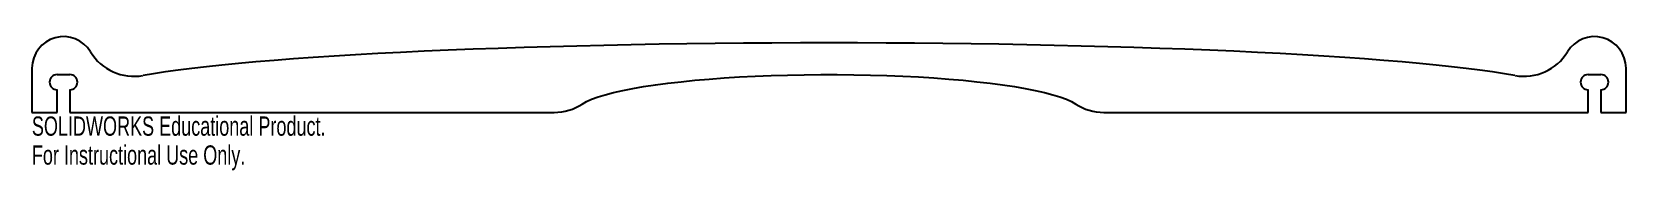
# Model space of a CAD drawing. Header units: inches. Extents: x -7.9 to 7.9, y -0.6 to 0.7.
import ezdxf

# ---------------------------------------------------------------- set-up
doc = ezdxf.new("R2010")
doc.units = ezdxf.units.IN
doc.header["$MEASUREMENT"] = 0
doc.styles.add('SLDTEXTSTYLE0', font='TXT', dxfattribs={"width": 0.7})

msp = doc.modelspace()

# ---------------------------------------------------------------- linework, layer by layer
at = {"color": 7, "linetype": 'Continuous', "lineweight": 25}
for p, q in [((-7.875, 0.438), (-7.875, 0)), ((-7.625, 0.375), (-7.5, 0.375)), ((7.5, 0.375), (7.625, 0.375)), ((7.875, 0), (7.875, 0.438)), ((-7.625, 0), (-7.625, 0.225)), ((-7.5, 0.225), (-7.5, 0)), ((7.5, 0), (7.5, 0.225)), ((7.625, 0.225), (7.625, 0)), ((-7.875, 0), (-7.625, 0)), ((-7.5, 0), (-2.714, 0)), ((2.714, 0), (7.5, 0)), ((7.625, 0), (7.875, 0))]:
    msp.add_line(p, q, dxfattribs=at)
at = {"color": 7, "linetype": 'Continuous', "lineweight": 25, "flags": 128}
for points in [[(6.777, 0.365), (6.672, 0.383), (6.556, 0.401), (6.431, 0.418), (6.296, 0.435), (6.151, 0.452), (5.997, 0.469), (5.833, 0.484), (5.661, 0.5), (5.481, 0.515), (5.292, 0.529), (5.095, 0.543), (4.89, 0.557), (4.678, 0.57), (4.458, 0.582), (4.232, 0.593), (4, 0.605), (3.761, 0.615), (3.517, 0.625), (3.267, 0.634), (3.013, 0.642), (2.754, 0.65), (2.49, 0.657), (2.223, 0.663), (1.953, 0.669), (1.679, 0.674), (1.403, 0.678), (1.125, 0.681), (0.845, 0.684), (0.564, 0.686), (0.282, 0.687), (0, 0.688), (-0.282, 0.687), (-0.564, 0.686), (-0.845, 0.684), (-1.125, 0.681), (-1.403, 0.678), (-1.679, 0.674), (-1.953, 0.669), (-2.223, 0.663), (-2.49, 0.657), (-2.754, 0.65), (-3.013, 0.642), (-3.267, 0.634), (-3.517, 0.625), (-3.761, 0.615), (-4, 0.605), (-4.232, 0.593), (-4.458, 0.582), (-4.678, 0.57), (-4.89, 0.557), (-5.095, 0.543), (-5.292, 0.529), (-5.481, 0.515), (-5.661, 0.5), (-5.833, 0.484), (-5.997, 0.469), (-6.151, 0.452), (-6.296, 0.435), (-6.431, 0.418), (-6.556, 0.401), (-6.672, 0.383), (-6.777, 0.365)], [(-2.438, 0.083), (-2.396, 0.107), (-2.345, 0.13), (-2.282, 0.153), (-2.21, 0.175), (-2.129, 0.197), (-2.038, 0.217), (-1.939, 0.237), (-1.831, 0.255), (-1.715, 0.273), (-1.592, 0.289), (-1.462, 0.304), (-1.325, 0.318), (-1.183, 0.33), (-1.036, 0.341), (-0.884, 0.351), (-0.729, 0.359), (-0.57, 0.365), (-0.409, 0.37), (-0.246, 0.373), (-0.082, 0.375), (0.082, 0.375), (0.246, 0.373), (0.409, 0.37), (0.57, 0.365), (0.729, 0.359), (0.884, 0.351), (1.036, 0.341), (1.183, 0.33), (1.325, 0.318), (1.462, 0.304), (1.592, 0.289), (1.715, 0.273), (1.831, 0.255), (1.939, 0.237), (2.038, 0.217), (2.129, 0.197), (2.21, 0.175), (2.282, 0.153), (2.345, 0.13), (2.396, 0.107), (2.438, 0.083)]]:
    msp.add_lwpolyline(points, dxfattribs=at)
at = {"color": 7, "linetype": 'Continuous', "lineweight": 25}
for centre, radius, start, end in [((-7.562, 0.438), 0.312, 31.0875, 180), ((7.562, 0.438), 0.312, 0, 148.9125), ((-6.867, 0.857), 0.5, 211.0875, 280.2889), ((6.867, 0.857), 0.5, 259.7111, 328.9125), ((-7.625, 0.3), 0.075, 90, 270), ((-7.5, 0.3), 0.075, 270, 90), ((7.5, 0.3), 0.075, 90, 270), ((7.625, 0.3), 0.075, 270, 90), ((-2.714, 0.5), 0.5, 270, 303.4777), ((2.714, 0.5), 0.5, 236.5223, 270)]:
    msp.add_arc(centre, radius, start, end, dxfattribs=at)

# ---------------------------------------------------------------- texts
at = {"color": 7, "linetype": 'Continuous', "char_height": 0.1903, "attachment_point": 1, "style": 'SLDTEXTSTYLE0'}
for s, insert in [('SOLIDWORKS Educational Product.', (-7.875, -0.04)), ('For Instructional Use Only.', (-7.875, -0.326))]:
    msp.add_mtext(s, dxfattribs=dict(at, insert=insert))

doc.saveas('drawing.dxf')
